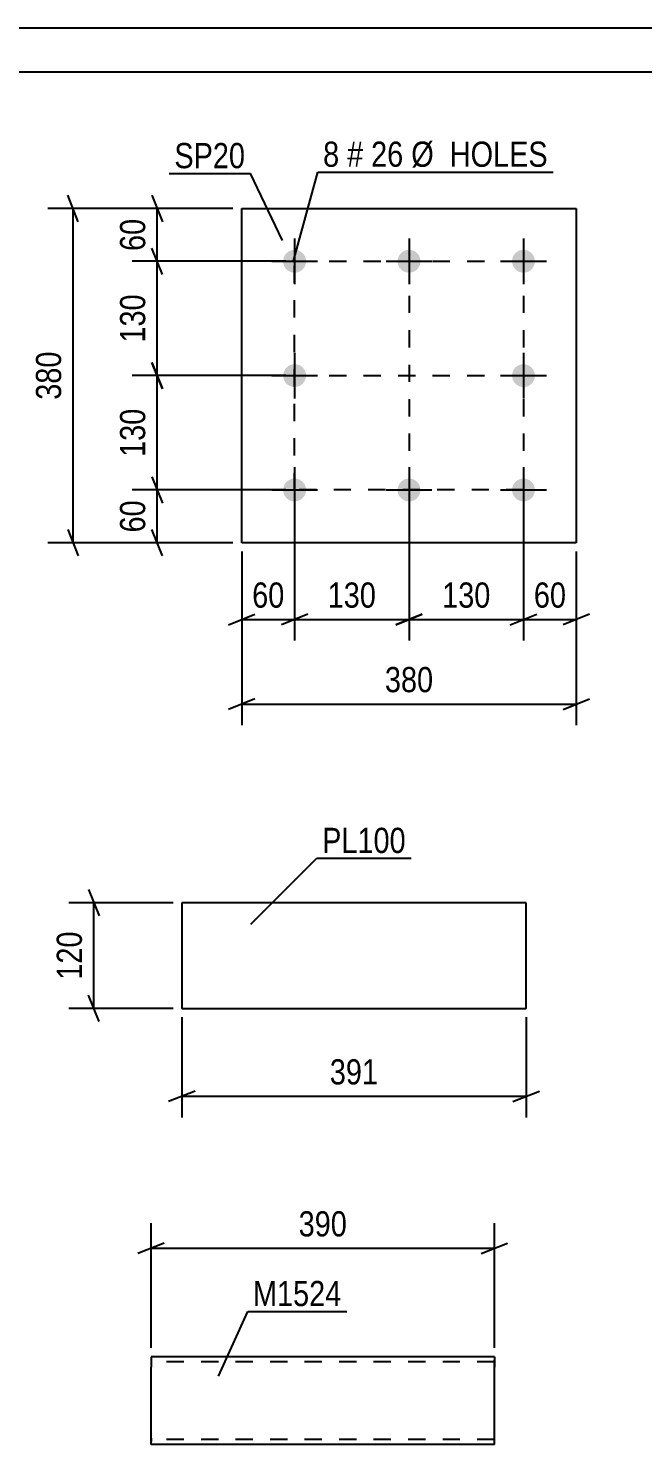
# Model space of a CAD drawing. Header units: millimetres. Extents: x 0 to 420, y 0 to 297.
# Drawn here: x 110.1 to 179.9, y 136 to 297 of the extents above; entities that cross this region are included whole.
import ezdxf

# ---------------------------------------------------------------- set-up
doc = ezdxf.new("R2010")
doc.units = ezdxf.units.MM
doc.linetypes.add('DXK_LINE_DOT2', pattern=[3.9198, 1.9599, -1.9599])
doc.styles.add('Arial Narrow', font='ARIALN.TTF', dxfattribs={"height": 0.2})

# ---------------------------------------------------------------- blocks, each defined once
blk = doc.blocks.new('Unknown-203761115-1115')
at = {"color": 5, "linetype": 'Continuous'}
for p, q in [((420, 297), (0, 297)), ((415, 292), (5, 292))]:
    blk.add_line(p, q, dxfattribs=at)
blk = doc.blocks.new('Bolt-203761115-2460 - 2426')
at = {"linetype": 'Continuous'}
for points in [[(140.38, 271.82, -1), (140.38, 269.22, -1)], [(153.38, 271.82, -1), (153.38, 269.22, -1)], [(166.38, 271.82, -1), (166.38, 269.22, -1)], [(140.38, 258.82, -1), (140.38, 256.22, -1)], [(166.38, 258.82, -1), (166.38, 256.22, -1)], [(140.38, 245.82, -1), (140.38, 243.22, -1)], [(153.38, 245.82, -1), (153.38, 243.22, -1)], [(166.38, 245.82, -1), (166.38, 243.22, -1)]]:
    blk.add_hatch(color=1, dxfattribs=at).paths.add_polyline_path(points)
at = {"color": 1, "linetype": 'Continuous'}
for p, q in [((140.38, 273.12), (140.38, 267.92)), ((153.38, 273.12), (153.38, 267.92)), ((166.38, 273.12), (166.38, 267.92)), ((137.78, 270.52), (142.98, 270.52)), ((150.78, 270.52), (155.98, 270.52)), ((163.78, 270.52), (168.98, 270.52)), ((140.38, 260.12), (140.38, 254.92)), ((166.38, 260.12), (166.38, 254.92)), ((137.78, 257.52), (142.98, 257.52)), ((163.78, 257.52), (168.98, 257.52)), ((140.38, 247.12), (140.38, 241.92)), ((153.38, 247.12), (153.38, 241.92)), ((166.38, 247.12), (166.38, 241.92)), ((137.78, 244.52), (142.98, 244.52)), ((150.78, 244.52), (155.98, 244.52)), ((163.78, 244.52), (168.98, 244.52))]:
    blk.add_line(p, q, dxfattribs=at)
blk = doc.blocks.new('Part-203761115-2475 - 2426')
at = {"color": 2, "linetype": 'Continuous'}
for p, q in [((134.38, 238.52), (134.38, 276.52)), ((134.38, 276.52), (172.38, 276.52)), ((172.38, 276.52), (172.38, 238.52)), ((172.38, 238.52), (134.38, 238.52))]:
    blk.add_line(p, q, dxfattribs=at)
blk = doc.blocks.new('Part-203761115-2035 - 2019')
at = {"color": 2, "linetype": 'Continuous'}
for p, q in [((127.57, 197.59), (127.57, 185.59)), ((166.68, 197.59), (127.57, 197.59)), ((166.68, 185.59), (166.68, 197.59)), ((127.57, 185.59), (166.68, 185.59))]:
    blk.add_line(p, q, dxfattribs=at)
blk = doc.blocks.new('Part-203761115-8720 - 8714')
at = {"color": 2, "linetype": 'Continuous'}
for p, q in [((124.08, 145.99), (124.08, 144.79)), ((163.08, 145.99), (124.08, 145.99)), ((163.08, 145.99), (163.08, 145.9)), ((163.08, 145.9), (163.08, 144.79)), ((124.08, 136.73), (124.08, 144.79)), ((163.08, 135.99), (163.08, 144.79)), ((124.08, 136.08), (124.08, 136.73)), ((124.08, 135.99), (124.08, 136.08)), ((163.08, 135.99), (124.08, 135.99))]:
    blk.add_line(p, q, dxfattribs=at)
at = {"color": 7, "linetype": 'DXK_LINE_DOT2'}
for p, q in [((163.08, 145.39), (124.08, 145.39)), ((163.08, 145.99), (163.08, 145.99)), ((163.08, 144.79), (163.08, 145.64)), ((124.08, 136.73), (124.08, 136.34)), ((124.08, 136.59), (124.08, 136.63)), ((163.08, 136.59), (124.08, 136.59)), ((124.08, 135.99), (124.08, 135.99)), ((163.08, 136.59), (163.08, 136.63))]:
    blk.add_line(p, q, dxfattribs=at)
blk = doc.blocks.new('Rectangle-203761115-2562 - 2426')
at = {"color": 1, "linetype": 'DXK_LINE_DOT2'}
blk.add_lwpolyline([(140.38, 270.52), (166.38, 270.52), (166.38, 244.52), (140.38, 244.52), (140.38, 270.52)], close=True, dxfattribs=at)
blk = doc.blocks.new('Line-203761115-2548 - 2426')
at = {"color": 1, "linetype": 'DXK_LINE_DOT2'}
blk.add_line((153.38, 270.52), (153.38, 244.52), dxfattribs=at)
blk = doc.blocks.new('Line-203761115-2555 - 2426')
at = {"color": 1, "linetype": 'DXK_LINE_DOT2'}
blk.add_line((140.38, 257.52), (166.38, 257.52), dxfattribs=at)
blk = doc.blocks.new('StraightDimension-203761115-2491 - 2426')
at = {"color": 7, "linetype": 'Continuous'}
for p, q in [((124.16, 246.02), (125.36, 243.02)), ((139.38, 244.52), (121.91, 244.52)), ((124.76, 238.52), (124.76, 244.52)), ((125.36, 237.02), (124.16, 240.02)), ((133.38, 238.52), (121.91, 238.52))]:
    blk.add_line(p, q, dxfattribs=at)
at = {"color": 0}
blk.add_wipeout([(124.01, 243.95), (119.81, 243.95), (119.81, 239.09), (124.01, 239.09)], dxfattribs=at)
at = {"color": 3, "style": 'Arial Narrow'}
blk.add_text('60', height=2.863, rotation=90.0002, dxfattribs=at).set_placement((123.41, 239.69))
blk = doc.blocks.new('StraightDimension-203761115-2477 - 2426')
at = {"color": 7, "linetype": 'Continuous'}
for p, q in [((125.36, 256.02), (124.16, 259.02)), ((139.38, 257.52), (121.91, 257.52)), ((124.76, 244.52), (124.76, 257.52)), ((124.16, 246.02), (125.36, 243.02)), ((139.38, 244.52), (121.91, 244.52))]:
    blk.add_line(p, q, dxfattribs=at)
at = {"color": 0}
blk.add_wipeout([(124.01, 254.36), (119.81, 254.36), (119.81, 247.68), (124.01, 247.68)], dxfattribs=at)
at = {"color": 3, "style": 'Arial Narrow'}
blk.add_text('130', height=2.863, rotation=90.0002, dxfattribs=at).set_placement((123.41, 248.28))
blk = doc.blocks.new('StraightDimension-203761115-2479 - 2426')
at = {"color": 7, "linetype": 'Continuous'}
for p, q in [((139.38, 270.52), (121.91, 270.52)), ((125.36, 269.02), (124.16, 272.02)), ((124.76, 257.52), (124.76, 270.52)), ((124.16, 259.02), (125.36, 256.02)), ((139.38, 257.52), (121.91, 257.52))]:
    blk.add_line(p, q, dxfattribs=at)
at = {"color": 0}
blk.add_wipeout([(124.01, 267.36), (119.81, 267.36), (119.81, 260.68), (124.01, 260.68)], dxfattribs=at)
at = {"color": 3, "style": 'Arial Narrow'}
blk.add_text('130', height=2.863, rotation=90.0002, dxfattribs=at).set_placement((123.41, 261.28))
blk = doc.blocks.new('StraightDimension-203761115-2481 - 2426')
at = {"color": 7, "linetype": 'Continuous'}
for p, q in [((124.16, 278.02), (125.36, 275.02)), ((133.38, 276.52), (121.91, 276.52)), ((124.76, 270.52), (124.76, 276.52)), ((139.38, 270.52), (121.91, 270.52)), ((125.36, 269.02), (124.16, 272.02))]:
    blk.add_line(p, q, dxfattribs=at)
at = {"color": 0}
blk.add_wipeout([(124.01, 275.95), (119.81, 275.95), (119.81, 271.09), (124.01, 271.09)], dxfattribs=at)
at = {"color": 3, "style": 'Arial Narrow'}
blk.add_text('60', height=2.863, rotation=90.0002, dxfattribs=at).set_placement((123.41, 271.69))
blk = doc.blocks.new('StraightDimension-203761115-2502 - 2426')
at = {"color": 7, "linetype": 'Continuous'}
for p, q in [((115.81, 275.02), (114.61, 278.02)), ((133.38, 276.52), (112.36, 276.52)), ((115.21, 238.52), (115.21, 276.52)), ((114.61, 240.02), (115.81, 237.02)), ((133.38, 238.52), (112.36, 238.52))]:
    blk.add_line(p, q, dxfattribs=at)
at = {"color": 0}
blk.add_wipeout([(114.46, 260.86), (110.26, 260.86), (110.26, 254.18), (114.46, 254.18)], dxfattribs=at)
at = {"color": 3, "style": 'Arial Narrow'}
blk.add_text('380', height=2.863, rotation=90.0002, dxfattribs=at).set_placement((113.86, 254.78))
blk = doc.blocks.new('StraightDimension-203761115-2513 - 2426')
at = {"color": 7, "linetype": 'Continuous'}
for p, q in [((140.38, 243.52), (140.38, 227.39)), ((153.38, 243.52), (153.38, 227.39)), ((141.88, 230.39), (138.88, 229.19)), ((151.88, 229.19), (154.88, 230.39)), ((140.38, 229.79), (153.38, 229.79))]:
    blk.add_line(p, q, dxfattribs=at)
at = {"color": 0}
blk.add_wipeout([(150.23, 230.54), (150.23, 234.74), (143.54, 234.74), (143.54, 230.54)], dxfattribs=at)
at = {"color": 3, "style": 'Arial Narrow'}
blk.add_text('130', height=2.863, dxfattribs=at).set_placement((144.14, 231.14))
blk = doc.blocks.new('StraightDimension-203761115-2515 - 2426')
at = {"color": 7, "linetype": 'Continuous'}
for p, q in [((153.38, 243.52), (153.38, 227.39)), ((166.38, 243.52), (166.38, 227.39)), ((154.88, 230.39), (151.88, 229.19)), ((164.88, 229.19), (167.88, 230.39)), ((153.38, 229.79), (166.38, 229.79))]:
    blk.add_line(p, q, dxfattribs=at)
at = {"color": 0}
blk.add_wipeout([(163.23, 230.54), (163.23, 234.74), (156.54, 234.74), (156.54, 230.54)], dxfattribs=at)
at = {"color": 3, "style": 'Arial Narrow'}
blk.add_text('130', height=2.863, dxfattribs=at).set_placement((157.14, 231.14))
blk = doc.blocks.new('StraightDimension-203761115-2517 - 2426')
at = {"color": 7, "linetype": 'Continuous'}
for p, q in [((140.38, 243.52), (140.38, 227.39)), ((134.38, 237.52), (134.38, 227.39)), ((132.88, 229.19), (135.88, 230.39)), ((141.88, 230.39), (138.88, 229.19)), ((134.38, 229.79), (140.38, 229.79))]:
    blk.add_line(p, q, dxfattribs=at)
at = {"color": 0}
blk.add_wipeout([(139.81, 230.54), (139.81, 234.74), (134.96, 234.74), (134.96, 230.54)], dxfattribs=at)
at = {"color": 3, "style": 'Arial Narrow'}
blk.add_text('60', height=2.863, dxfattribs=at).set_placement((135.56, 231.14))
blk = doc.blocks.new('StraightDimension-203761115-2527 - 2426')
at = {"color": 7, "linetype": 'Continuous'}
for p, q in [((166.38, 243.52), (166.38, 227.39)), ((172.38, 237.52), (172.38, 227.39)), ((164.88, 229.19), (167.88, 230.39)), ((173.88, 230.39), (170.88, 229.19)), ((166.38, 229.79), (172.38, 229.79))]:
    blk.add_line(p, q, dxfattribs=at)
at = {"color": 0}
blk.add_wipeout([(171.81, 230.54), (171.81, 234.74), (166.96, 234.74), (166.96, 230.54)], dxfattribs=at)
at = {"color": 3, "style": 'Arial Narrow'}
blk.add_text('60', height=2.863, dxfattribs=at).set_placement((167.56, 231.14))
blk = doc.blocks.new('StraightDimension-203761115-2538 - 2426')
at = {"color": 7, "linetype": 'Continuous'}
for p, q in [((134.38, 237.52), (134.38, 217.78)), ((172.38, 237.52), (172.38, 217.78)), ((135.88, 220.78), (132.88, 219.58)), ((170.88, 219.58), (173.88, 220.78)), ((134.38, 220.18), (172.38, 220.18))]:
    blk.add_line(p, q, dxfattribs=at)
at = {"color": 0}
blk.add_wipeout([(156.73, 220.93), (156.73, 225.13), (150.04, 225.13), (150.04, 220.93)], dxfattribs=at)
at = {"color": 3, "style": 'Arial Narrow'}
blk.add_text('380', height=2.863, dxfattribs=at).set_placement((150.64, 221.53))
blk = doc.blocks.new('StraightDimension-203761115-2048 - 2019')
at = {"color": 7, "linetype": 'Continuous'}
for p, q in [((116.97, 199.09), (118.17, 196.09)), ((126.57, 197.59), (114.72, 197.59)), ((117.57, 185.59), (117.57, 197.59)), ((118.17, 184.09), (116.97, 187.09)), ((126.57, 185.59), (114.72, 185.59))]:
    blk.add_line(p, q, dxfattribs=at)
at = {"color": 0}
blk.add_wipeout([(116.82, 194.94), (112.62, 194.94), (112.62, 188.25), (116.82, 188.25)], dxfattribs=at)
at = {"color": 3, "style": 'Arial Narrow'}
blk.add_text('120', height=2.863, rotation=90.0002, dxfattribs=at).set_placement((116.22, 188.85))
blk = doc.blocks.new('StraightDimension-203761115-2037 - 2019')
at = {"color": 7, "linetype": 'Continuous'}
for p, q in [((127.57, 184.59), (127.57, 173.19)), ((166.68, 184.59), (166.68, 173.19)), ((129.07, 176.19), (126.07, 174.99)), ((127.57, 175.59), (166.68, 175.59)), ((165.18, 174.99), (168.18, 176.19))]:
    blk.add_line(p, q, dxfattribs=at)
at = {"color": 0}
blk.add_wipeout([(150.47, 176.34), (150.47, 180.54), (143.78, 180.54), (143.78, 176.34)], dxfattribs=at)
at = {"color": 3, "style": 'Arial Narrow'}
blk.add_text('391', height=2.863, dxfattribs=at).set_placement((144.38, 176.94))
blk = doc.blocks.new('StraightDimension-203761115-8722 - 8714')
at = {"color": 7, "linetype": 'Continuous'}
for p, q in [((124.08, 146.99), (124.08, 161.16)), ((163.08, 146.99), (163.08, 161.16)), ((125.58, 158.91), (122.58, 157.71)), ((124.08, 158.31), (163.08, 158.31)), ((161.58, 157.71), (164.58, 158.91))]:
    blk.add_line(p, q, dxfattribs=at)
at = {"color": 0}
blk.add_wipeout([(146.92, 159.06), (146.92, 163.26), (140.24, 163.26), (140.24, 159.06)], dxfattribs=at)
at = {"color": 3, "style": 'Arial Narrow'}
blk.add_text('390', height=2.863, dxfattribs=at).set_placement((140.84, 159.66))
blk = doc.blocks.new('Mark-203761115-2456 - 2426')
at = {"color": 0}
for points in [[(145.45, 281.26), (145.45, 284.26), (143.62, 284.26), (143.62, 281.26)], [(148.17, 281.26), (148.17, 284.26), (146.35, 284.26), (146.35, 281.26)], [(152.73, 281.26), (152.73, 284.26), (149.07, 284.26), (149.07, 281.26)], [(169.16, 281.26), (169.16, 284.26), (153.63, 284.26), (153.63, 281.26)]]:
    blk.add_wipeout(points, dxfattribs=at)
for points in [[(145.45, 281.26), (145.45, 284.26), (143.62, 284.26), (143.62, 281.26)], [(148.17, 281.26), (148.17, 284.26), (146.35, 284.26), (146.35, 281.26)], [(152.73, 281.26), (152.73, 284.26), (149.07, 284.26), (149.07, 281.26)], [(169.16, 281.26), (169.16, 284.26), (153.63, 284.26), (153.63, 281.26)]]:
    blk.add_wipeout(points, dxfattribs=at)
at = {"color": 7, "linetype": 'Continuous'}
for p, q in [((140.22, 270.43), (143.02, 280.66)), ((143.02, 280.66), (169.76, 280.66))]:
    blk.add_line(p, q, dxfattribs=at)
at = {"color": 3, "style": 'Arial Narrow'}
for s, height, p in [('8', 2.86, (143.62, 281.26)), ('#', 2.86, (146.35, 281.26)), ('26', 2.863, (149.07, 281.26)), ('Ø  HOLES', 2.863, (153.63, 281.26))]:
    blk.add_text(s, height=height, dxfattribs=at).set_placement(p)
blk = doc.blocks.new('Mark-203761115-2471 - 2426')
at = {"color": 0}
blk.add_wipeout([(134.76, 281.1), (134.76, 284.1), (126.72, 284.1), (126.72, 281.1)], dxfattribs=at)
blk.add_wipeout([(134.76, 281.1), (134.76, 284.1), (126.72, 284.1), (126.72, 281.1)], dxfattribs=at)
at = {"color": 30, "linetype": 'Continuous'}
for p in [(126.12, 280.5), (139.02, 272.88)]:
    blk.add_line(p, (135.36, 280.5), dxfattribs=at)
at = {"color": 3, "style": 'Arial Narrow'}
blk.add_text('SP20', height=2.863, dxfattribs=at).set_placement((126.72, 281.1))
blk = doc.blocks.new('Mark-203761115-2031 - 2019')
at = {"color": 0}
blk.add_wipeout([(153.02, 203.25), (153.02, 206.25), (143.51, 206.25), (143.51, 203.25)], dxfattribs=at)
blk.add_wipeout([(153.02, 203.25), (153.02, 206.25), (143.51, 206.25), (143.51, 203.25)], dxfattribs=at)
at = {"color": 30, "linetype": 'Continuous'}
for p, q in [((135.42, 195.17), (142.91, 202.65)), ((142.91, 202.65), (153.62, 202.65))]:
    blk.add_line(p, q, dxfattribs=at)
at = {"color": 3, "style": 'Arial Narrow'}
blk.add_text('PL100', height=2.863, dxfattribs=at).set_placement((143.51, 203.25))
blk = doc.blocks.new('Mark-203761115-8716 - 8714')
at = {"color": 0}
blk.add_wipeout([(145.7, 151.74), (145.7, 154.74), (135.65, 154.74), (135.65, 151.74)], dxfattribs=at)
blk.add_wipeout([(145.7, 151.74), (145.7, 154.74), (135.65, 154.74), (135.65, 151.74)], dxfattribs=at)
at = {"color": 30, "linetype": 'Continuous'}
for p, q in [((131.72, 143.78), (135.05, 151.14)), ((135.05, 151.14), (146.3, 151.14))]:
    blk.add_line(p, q, dxfattribs=at)
at = {"color": 3, "style": 'Arial Narrow'}
blk.add_text('M1524', height=2.863, dxfattribs=at).set_placement((135.65, 151.74))

msp = doc.modelspace()

# ---------------------------------------------------------------- block references
for name in ['Unknown-203761115-1115', 'Part-203761115-2475 - 2426', 'Bolt-203761115-2460 - 2426', 'Rectangle-203761115-2562 - 2426', 'Line-203761115-2548 - 2426', 'Line-203761115-2555 - 2426', 'Part-203761115-2035 - 2019', 'Part-203761115-8720 - 8714']:
    msp.add_blockref(name, (0, 0))

# ---------------------------------------------------------------- next in the draw order: block references
for name in ['Mark-203761115-2456 - 2426', 'StraightDimension-203761115-2491 - 2426', 'Mark-203761115-2031 - 2019', 'StraightDimension-203761115-2048 - 2019', 'StraightDimension-203761115-8722 - 8714']:
    msp.add_blockref(name, (0, 0))

# ---------------------------------------------------------------- next in the draw order: block references
for name in ['StraightDimension-203761115-2477 - 2426', 'StraightDimension-203761115-2037 - 2019', 'Mark-203761115-8716 - 8714']:
    msp.add_blockref(name, (0, 0))

# ---------------------------------------------------------------- next in the draw order: block references
for name in ['StraightDimension-203761115-2479 - 2426', 'StraightDimension-203761115-2513 - 2426']:
    msp.add_blockref(name, (0, 0))

# ---------------------------------------------------------------- next in the draw order: block references
for name in ['StraightDimension-203761115-2481 - 2426', 'StraightDimension-203761115-2515 - 2426']:
    msp.add_blockref(name, (0, 0))

# ---------------------------------------------------------------- next in the draw order: block references
for name in ['StraightDimension-203761115-2502 - 2426', 'StraightDimension-203761115-2527 - 2426']:
    msp.add_blockref(name, (0, 0))

# ---------------------------------------------------------------- next in the draw order: block references
for name in ['Mark-203761115-2471 - 2426', 'StraightDimension-203761115-2517 - 2426']:
    msp.add_blockref(name, (0, 0))

# ---------------------------------------------------------------- next in the draw order: block references
msp.add_blockref('StraightDimension-203761115-2538 - 2426', (0, 0))

doc.saveas('drawing.dxf')
